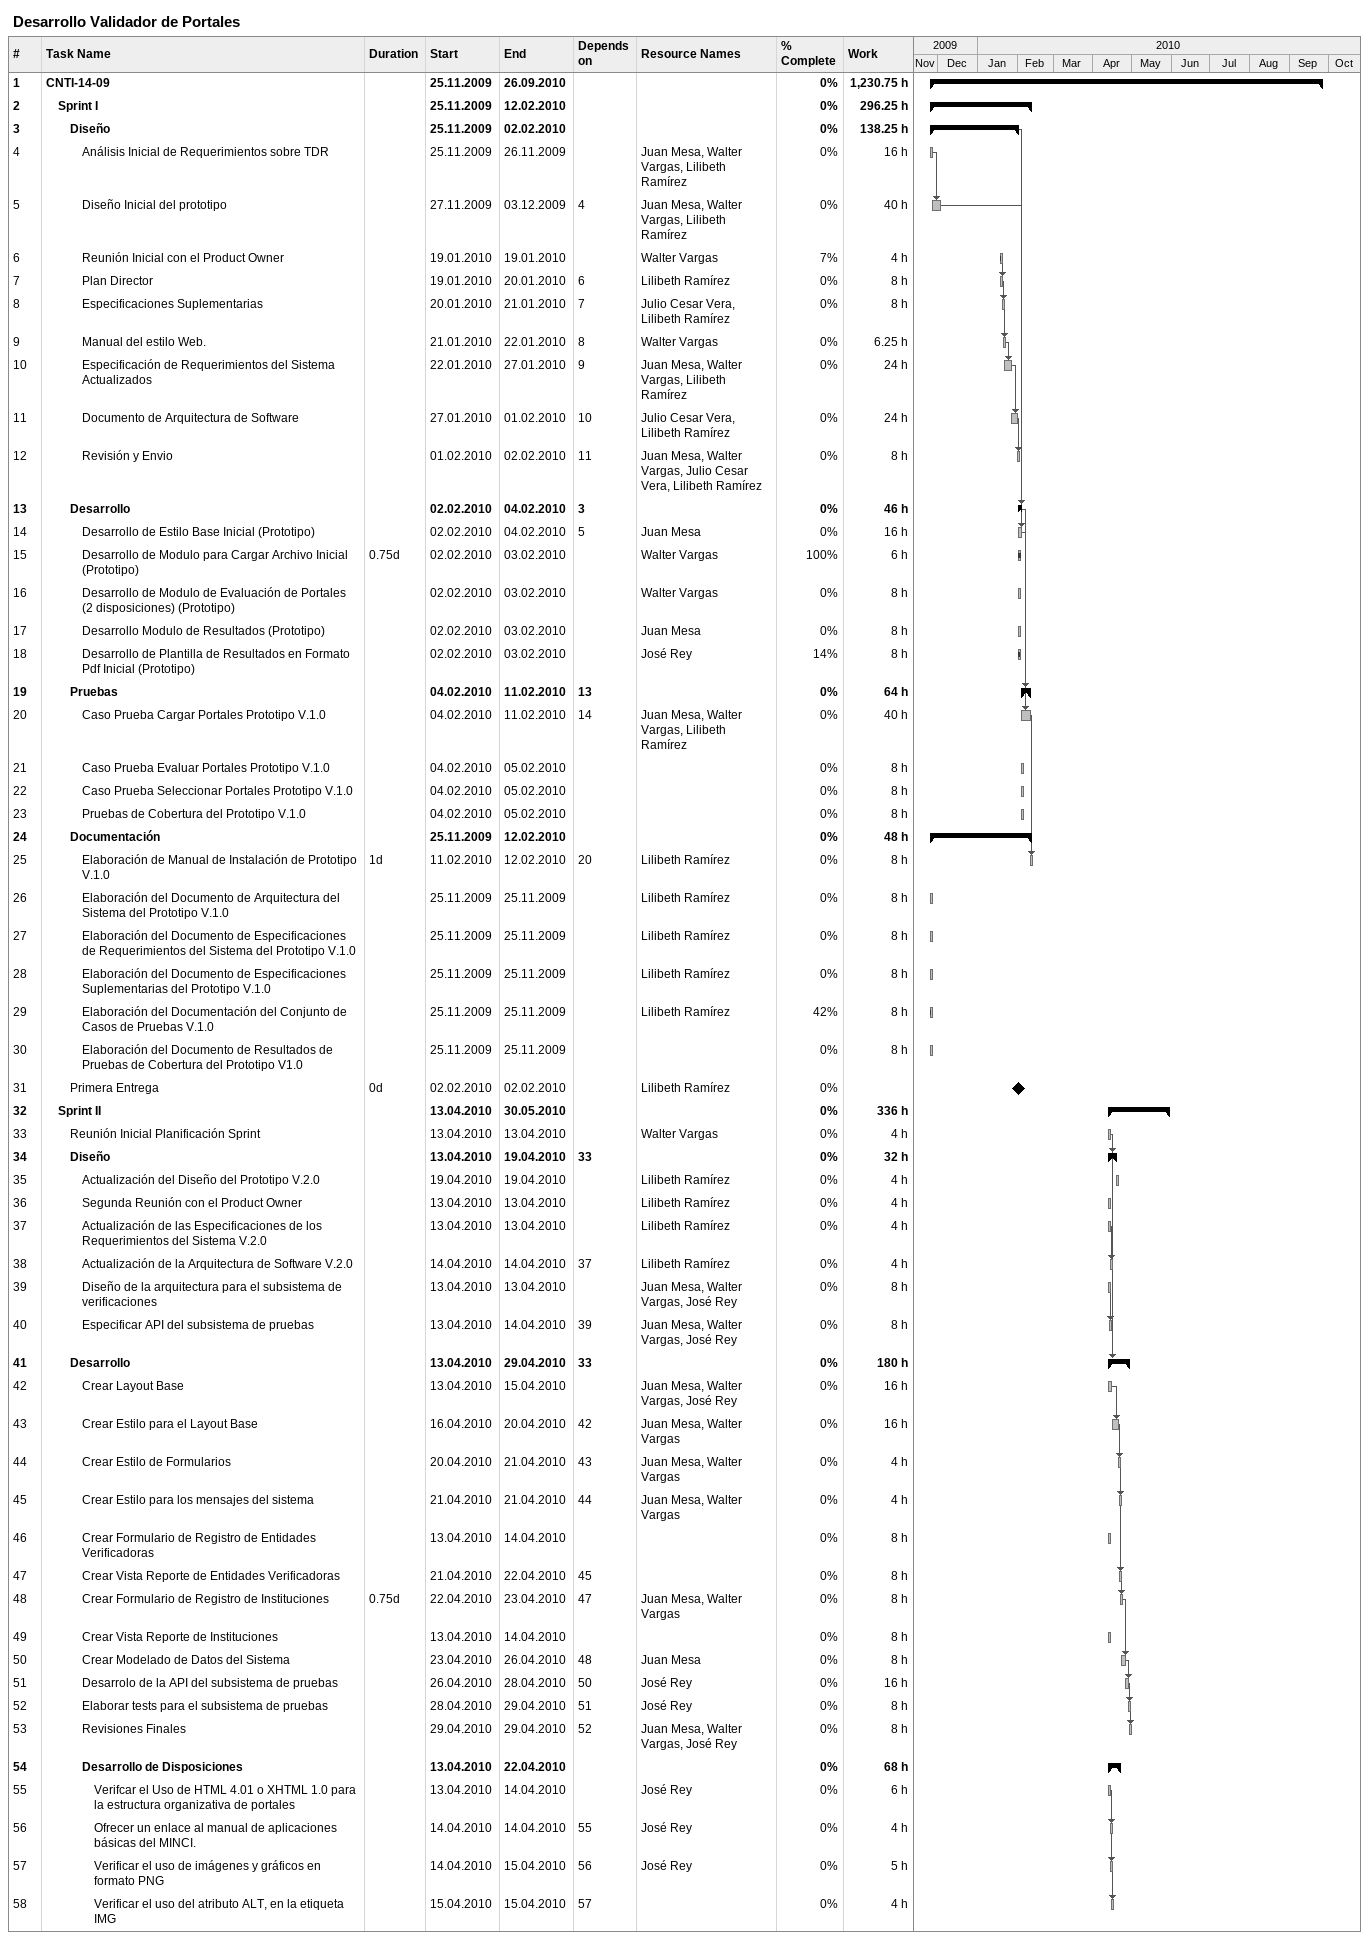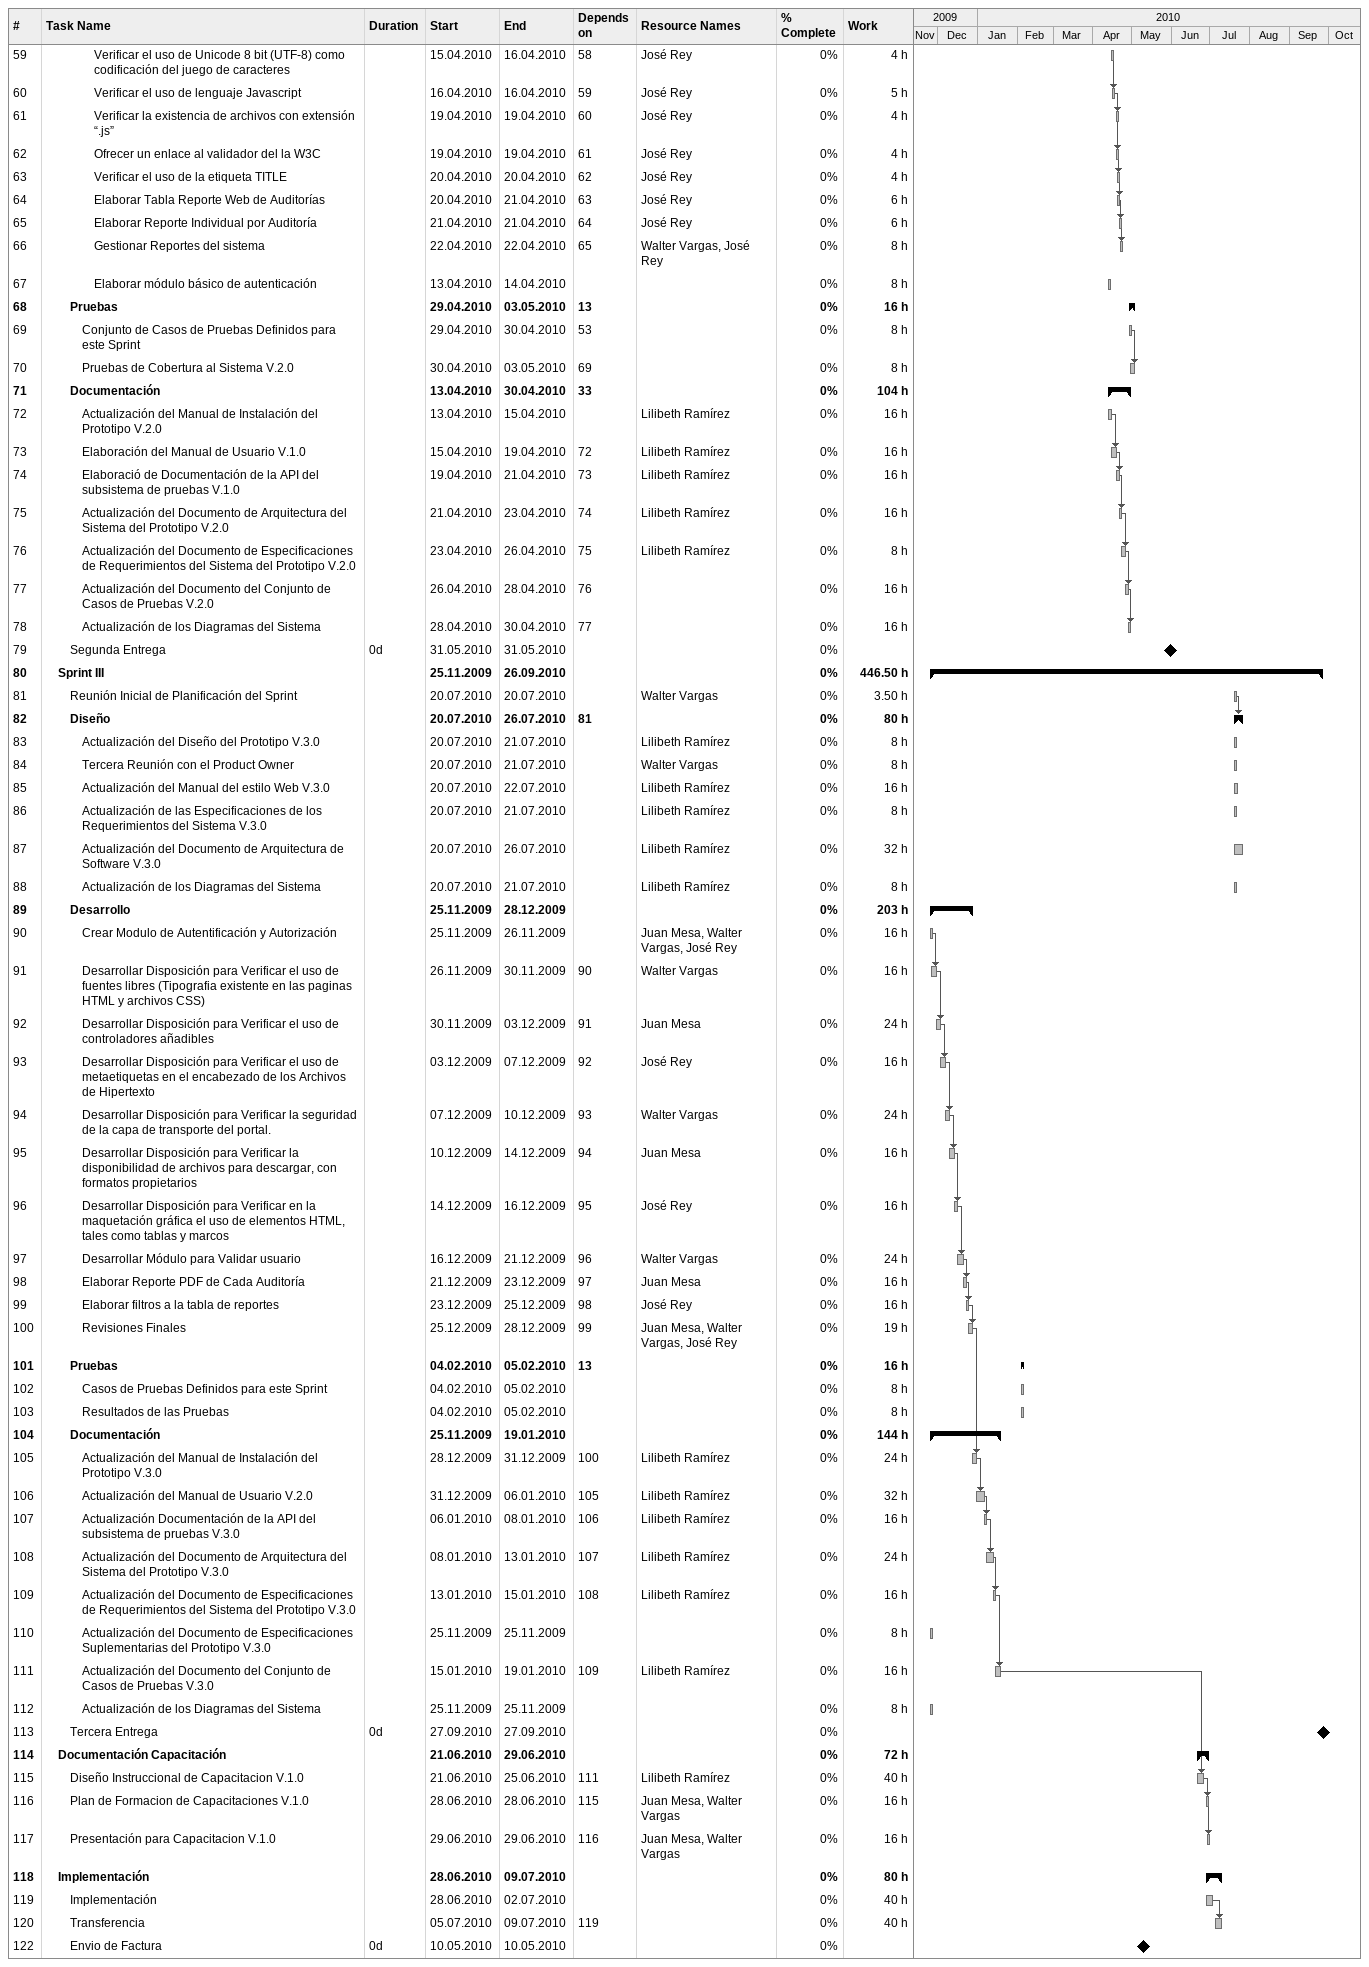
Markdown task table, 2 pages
Desarrollo Validador de Portales

| ID | Level | Task | Duration | Start | Finish | Predecessors | Resources | % complete | Work (h) |
|---|---|---|---|---|---|---|---|---|---|
| 1 | 1 | **CNTI-14-09** |  | 2009-11-25 | 2010-09-26 |  |  | 0 | 1230.75 |
| 2 | 2 | **Sprint I** |  | 2009-11-25 | 2010-02-12 |  |  | 0 | 296.25 |
| 3 | 3 | **Diseño** |  | 2009-11-25 | 2010-02-02 |  |  | 0 | 138.25 |
| 4 | 4 | Análisis Inicial de Requerimientos sobre TDR |  | 2009-11-25 | 2009-11-26 |  | Juan Mesa, Walter Vargas, Lilibeth Ramírez | 0 | 16 |
| 5 | 4 | Diseño Inicial del prototipo |  | 2009-11-27 | 2009-12-03 | 4 | Juan Mesa, Walter Vargas, Lilibeth Ramírez | 0 | 40 |
| 6 | 4 | Reunión Inicial con el Product Owner |  | 2010-01-19 | 2010-01-19 |  | Walter Vargas | 7 | 4 |
| 7 | 4 | Plan Director |  | 2010-01-19 | 2010-01-20 | 6 | Lilibeth Ramírez | 0 | 8 |
| 8 | 4 | Especificaciones Suplementarias |  | 2010-01-20 | 2010-01-21 | 7 | Julio Cesar Vera, Lilibeth Ramírez | 0 | 8 |
| 9 | 4 | Manual del estilo Web. |  | 2010-01-21 | 2010-01-22 | 8 | Walter Vargas | 0 | 6.25 |
| 10 | 4 | Especificación de Requerimientos del Sistema Actualizados |  | 2010-01-22 | 2010-01-27 | 9 | Juan Mesa, Walter Vargas, Lilibeth Ramírez | 0 | 24 |
| 11 | 4 | Documento de Arquitectura de Software |  | 2010-01-27 | 2010-02-01 | 10 | Julio Cesar Vera, Lilibeth Ramírez | 0 | 24 |
| 12 | 4 | Revisión y Envio |  | 2010-02-01 | 2010-02-02 | 11 | Juan Mesa, Walter Vargas, Julio Cesar Vera, Lilibeth Ramírez | 0 | 8 |
| 13 | 3 | **Desarrollo** |  | 2010-02-02 | 2010-02-04 | 3 |  | 0 | 46 |
| 14 | 4 | Desarrollo de Estilo Base Inicial (Prototipo) |  | 2010-02-02 | 2010-02-04 | 5 | Juan Mesa | 0 | 16 |
| 15 | 4 | Desarrollo de Modulo para Cargar Archivo Inicial (Prototipo) | 0.75d | 2010-02-02 | 2010-02-03 |  | Walter Vargas | 100 | 6 |
| 16 | 4 | Desarrollo de Modulo de Evaluación de Portales (2 disposiciones) (Prototipo) |  | 2010-02-02 | 2010-02-03 |  | Walter Vargas | 0 | 8 |
| 17 | 4 | Desarrollo Modulo de Resultados (Prototipo) |  | 2010-02-02 | 2010-02-03 |  | Juan Mesa | 0 | 8 |
| 18 | 4 | Desarrollo de Plantilla de Resultados en Formato Pdf Inicial (Prototipo) |  | 2010-02-02 | 2010-02-03 |  | José Rey | 14 | 8 |
| 19 | 3 | **Pruebas** |  | 2010-02-04 | 2010-02-11 | 13 |  | 0 | 64 |
| 20 | 4 | Caso Prueba Cargar Portales Prototipo V.1.0 |  | 2010-02-04 | 2010-02-11 | 14 | Juan Mesa, Walter Vargas, Lilibeth Ramírez | 0 | 40 |
| 21 | 4 | Caso Prueba Evaluar Portales Prototipo V.1.0 |  | 2010-02-04 | 2010-02-05 |  |  | 0 | 8 |
| 22 | 4 | Caso Prueba Seleccionar Portales Prototipo V.1.0 |  | 2010-02-04 | 2010-02-05 |  |  | 0 | 8 |
| 23 | 4 | Pruebas de Cobertura del Prototipo V.1.0 |  | 2010-02-04 | 2010-02-05 |  |  | 0 | 8 |
| 24 | 3 | **Documentación** |  | 2009-11-25 | 2010-02-12 |  |  | 0 | 48 |
| 25 | 4 | Elaboración de Manual de Instalación de Prototipo V.1.0 | 1d | 2010-02-11 | 2010-02-12 | 20 | Lilibeth Ramírez | 0 | 8 |
| 26 | 4 | Elaboración del Documento de Arquitectura del Sistema del Prototipo V.1.0 |  | 2009-11-25 | 2009-11-25 |  | Lilibeth Ramírez | 0 | 8 |
| 27 | 4 | Elaboración del Documento de Especificaciones de Requerimientos del Sistema del Prototipo V.1.0 |  | 2009-11-25 | 2009-11-25 |  | Lilibeth Ramírez | 0 | 8 |
| 28 | 4 | Elaboración del Documento de Especificaciones Suplementarias del Prototipo V.1.0 |  | 2009-11-25 | 2009-11-25 |  | Lilibeth Ramírez | 0 | 8 |
| 29 | 4 | Elaboración del Documentación del Conjunto de Casos de Pruebas V.1.0 |  | 2009-11-25 | 2009-11-25 |  | Lilibeth Ramírez | 42 | 8 |
| 30 | 4 | Elaboración del Documento de Resultados de Pruebas de Cobertura del Prototipo V1.0 |  | 2009-11-25 | 2009-11-25 |  |  | 0 | 8 |
| 31 | 3 | Primera Entrega | 0d | 2010-02-02 | 2010-02-02 |  | Lilibeth Ramírez | 0 |  |
| 32 | 2 | **Sprint II** |  | 2010-04-13 | 2010-05-30 |  |  | 0 | 336 |
| 33 | 3 | Reunión Inicial Planificación Sprint |  | 2010-04-13 | 2010-04-13 |  | Walter Vargas | 0 | 4 |
| 34 | 3 | **Diseño** |  | 2010-04-13 | 2010-04-19 | 33 |  | 0 | 32 |
| 35 | 4 | Actualización del Diseño del Prototipo V.2.0 |  | 2010-04-19 | 2010-04-19 |  | Lilibeth Ramírez | 0 | 4 |
| 36 | 4 | Segunda Reunión con el Product Owner |  | 2010-04-13 | 2010-04-13 |  | Lilibeth Ramírez | 0 | 4 |
| 37 | 4 | Actualización de las Especificaciones de los Requerimientos del Sistema V.2.0 |  | 2010-04-13 | 2010-04-13 |  | Lilibeth Ramírez | 0 | 4 |
| 38 | 4 | Actualización de la Arquitectura de Software V.2.0 |  | 2010-04-14 | 2010-04-14 | 37 | Lilibeth Ramírez | 0 | 4 |
| 39 | 4 | Diseño de la arquitectura para el subsistema de verificaciones |  | 2010-04-13 | 2010-04-13 |  | Juan Mesa, Walter Vargas, José Rey | 0 | 8 |
| 40 | 4 | Especificar API del subsistema de pruebas |  | 2010-04-13 | 2010-04-14 | 39 | Juan Mesa, Walter Vargas, José Rey | 0 | 8 |
| 41 | 3 | **Desarrollo** |  | 2010-04-13 | 2010-04-29 | 33 |  | 0 | 180 |
| 42 | 4 | Crear Layout Base |  | 2010-04-13 | 2010-04-15 |  | Juan Mesa, Walter Vargas, José Rey | 0 | 16 |
| 43 | 4 | Crear Estilo para el Layout Base |  | 2010-04-16 | 2010-04-20 | 42 | Juan Mesa, Walter Vargas | 0 | 16 |
| 44 | 4 | Crear Estilo de Formularios |  | 2010-04-20 | 2010-04-21 | 43 | Juan Mesa, Walter Vargas | 0 | 4 |
| 45 | 4 | Crear Estilo para los mensajes del sistema |  | 2010-04-21 | 2010-04-21 | 44 | Juan Mesa, Walter Vargas | 0 | 4 |
| 46 | 4 | Crear Formulario de Registro de Entidades Verificadoras |  | 2010-04-13 | 2010-04-14 |  |  | 0 | 8 |
| 47 | 4 | Crear Vista Reporte de Entidades Verificadoras |  | 2010-04-21 | 2010-04-22 | 45 |  | 0 | 8 |
| 48 | 4 | Crear Formulario de Registro de Instituciones | 0.75d | 2010-04-22 | 2010-04-23 | 47 | Juan Mesa, Walter Vargas | 0 | 8 |
| 49 | 4 | Crear Vista Reporte de Instituciones |  | 2010-04-13 | 2010-04-14 |  |  | 0 | 8 |
| 50 | 4 | Crear Modelado de Datos del Sistema |  | 2010-04-23 | 2010-04-26 | 48 | Juan Mesa | 0 | 8 |
| 51 | 4 | Desarrolo de la API del subsistema de pruebas |  | 2010-04-26 | 2010-04-28 | 50 | José Rey | 0 | 16 |
| 52 | 4 | Elaborar tests para el subsistema de pruebas |  | 2010-04-28 | 2010-04-29 | 51 | José Rey | 0 | 8 |
| 53 | 4 | Revisiones Finales |  | 2010-04-29 | 2010-04-29 | 52 | Juan Mesa, Walter Vargas, José Rey | 0 | 8 |
| 54 | 4 | **Desarrollo de Disposiciones** |  | 2010-04-13 | 2010-04-22 |  |  | 0 | 68 |
| 55 | 5 | Verifcar el Uso de HTML 4.01 o XHTML 1.0 para la estructura organizativa de portales |  | 2010-04-13 | 2010-04-14 |  | José Rey | 0 | 6 |
| 56 | 5 | Ofrecer un enlace al manual de aplicaciones básicas del MINCI. |  | 2010-04-14 | 2010-04-14 | 55 | José Rey | 0 | 4 |
| 57 | 5 | Verificar el uso de imágenes y gráficos en formato PNG |  | 2010-04-14 | 2010-04-15 | 56 | José Rey | 0 | 5 |
| 58 | 5 | Verificar el uso del atributo ALT, en la etiqueta IMG |  | 2010-04-15 | 2010-04-15 | 57 |  | 0 | 4 |
| 59 | 5 | Verificar el uso de Unicode 8 bit (UTF-8) como codificación del juego de caracteres |  | 2010-04-15 | 2010-04-16 | 58 | José Rey | 0 | 4 |
| 60 | 5 | Verificar el uso de lenguaje Javascript |  | 2010-04-16 | 2010-04-16 | 59 | José Rey | 0 | 5 |
| 61 | 5 | Verificar la existencia de archivos con extensión “.js” |  | 2010-04-19 | 2010-04-19 | 60 | José Rey | 0 | 4 |
| 62 | 5 | Ofrecer un enlace al validador del la W3C |  | 2010-04-19 | 2010-04-19 | 61 | José Rey | 0 | 4 |
| 63 | 5 | Verificar el uso de la etiqueta TITLE |  | 2010-04-20 | 2010-04-20 | 62 | José Rey | 0 | 4 |
| 64 | 5 | Elaborar Tabla Reporte Web de Auditorías |  | 2010-04-20 | 2010-04-21 | 63 | José Rey | 0 | 6 |
| 65 | 5 | Elaborar Reporte Individual por Auditoría |  | 2010-04-21 | 2010-04-21 | 64 | José Rey | 0 | 6 |
| 66 | 5 | Gestionar Reportes del sistema |  | 2010-04-22 | 2010-04-22 | 65 | Walter Vargas, José Rey | 0 | 8 |
| 67 | 5 | Elaborar módulo básico de autenticación |  | 2010-04-13 | 2010-04-14 |  |  | 0 | 8 |
| 68 | 3 | **Pruebas** |  | 2010-04-29 | 2010-05-03 | 13 |  | 0 | 16 |
| 69 | 4 | Conjunto de Casos de Pruebas Definidos para este Sprint |  | 2010-04-29 | 2010-04-30 | 53 |  | 0 | 8 |
| 70 | 4 | Pruebas de Cobertura al Sistema V.2.0 |  | 2010-04-30 | 2010-05-03 | 69 |  | 0 | 8 |
| 71 | 3 | **Documentación** |  | 2010-04-13 | 2010-04-30 | 33 |  | 0 | 104 |
| 72 | 4 | Actualización del Manual de Instalación del Prototipo V.2.0 |  | 2010-04-13 | 2010-04-15 |  | Lilibeth Ramírez | 0 | 16 |
| 73 | 4 | Elaboración del Manual de Usuario V.1.0 |  | 2010-04-15 | 2010-04-19 | 72 | Lilibeth Ramírez | 0 | 16 |
| 74 | 4 | Elaboració de Documentación de la API del subsistema de pruebas V.1.0 |  | 2010-04-19 | 2010-04-21 | 73 | Lilibeth Ramírez | 0 | 16 |
| 75 | 4 | Actualización del Documento de Arquitectura del Sistema del Prototipo V.2.0 |  | 2010-04-21 | 2010-04-23 | 74 | Lilibeth Ramírez | 0 | 16 |
| 76 | 4 | Actualización del Documento de Especificaciones de Requerimientos del Sistema del Prototipo V.2.0 |  | 2010-04-23 | 2010-04-26 | 75 | Lilibeth Ramírez | 0 | 8 |
| 77 | 4 | Actualización del Documento del Conjunto de Casos de Pruebas V.2.0 |  | 2010-04-26 | 2010-04-28 | 76 |  | 0 | 16 |
| 78 | 4 | Actualización de los Diagramas del Sistema |  | 2010-04-28 | 2010-04-30 | 77 |  | 0 | 16 |
| 79 | 3 | Segunda Entrega | 0d | 2010-05-31 | 2010-05-31 |  |  | 0 |  |
| 80 | 2 | **Sprint III** |  | 2009-11-25 | 2010-09-26 |  |  | 0 | 446.50 |
| 81 | 3 | Reunión Inicial de Planificación del Sprint |  | 2010-07-20 | 2010-07-20 |  | Walter Vargas | 0 | 3.50 |
| 82 | 3 | **Diseño** |  | 2010-07-20 | 2010-07-26 | 81 |  | 0 | 80 |
| 83 | 4 | Actualización del Diseño del Prototipo V.3.0 |  | 2010-07-20 | 2010-07-21 |  | Lilibeth Ramírez | 0 | 8 |
| 84 | 4 | Tercera Reunión con el Product Owner |  | 2010-07-20 | 2010-07-21 |  | Walter Vargas | 0 | 8 |
| 85 | 4 | Actualización del Manual del estilo Web V.3.0 |  | 2010-07-20 | 2010-07-22 |  | Lilibeth Ramírez | 0 | 16 |
| 86 | 4 | Actualización de las Especificaciones de los Requerimientos del Sistema V.3.0 |  | 2010-07-20 | 2010-07-21 |  | Lilibeth Ramírez | 0 | 8 |
| 87 | 4 | Actualización del Documento de Arquitectura de Software V.3.0 |  | 2010-07-20 | 2010-07-26 |  | Lilibeth Ramírez | 0 | 32 |
| 88 | 4 | Actualización de los Diagramas del Sistema |  | 2010-07-20 | 2010-07-21 |  | Lilibeth Ramírez | 0 | 8 |
| 89 | 3 | **Desarrollo** |  | 2009-11-25 | 2009-12-28 |  |  | 0 | 203 |
| 90 | 4 | Crear Modulo de Autentificación y Autorización |  | 2009-11-25 | 2009-11-26 |  | Juan Mesa, Walter Vargas, José Rey | 0 | 16 |
| 91 | 4 | Desarrollar Disposición para Verificar el uso de fuentes libres (Tipografia existente en las paginas HTML y archivos CSS) |  | 2009-11-26 | 2009-11-30 | 90 | Walter Vargas | 0 | 16 |
| 92 | 4 | Desarrollar Disposición para Verificar el uso de controladores añadibles |  | 2009-11-30 | 2009-12-03 | 91 | Juan Mesa | 0 | 24 |
| 93 | 4 | Desarrollar Disposición para Verificar el uso de metaetiquetas en el encabezado de los Archivos de Hipertexto |  | 2009-12-03 | 2009-12-07 | 92 | José Rey | 0 | 16 |
| 94 | 4 | Desarrollar Disposición para Verificar la seguridad de la capa de transporte del portal. |  | 2009-12-07 | 2009-12-10 | 93 | Walter Vargas | 0 | 24 |
| 95 | 4 | Desarrollar Disposición para Verificar la disponibilidad de archivos para descargar, con formatos propietarios |  | 2009-12-10 | 2009-12-14 | 94 | Juan Mesa | 0 | 16 |
| 96 | 4 | Desarrollar Disposición para Verificar en la maquetación gráfica el uso de elementos HTML, tales como tablas y marcos |  | 2009-12-14 | 2009-12-16 | 95 | José Rey | 0 | 16 |
| 97 | 4 | Desarrollar Módulo para Validar usuario |  | 2009-12-16 | 2009-12-21 | 96 | Walter Vargas | 0 | 24 |
| 98 | 4 | Elaborar Reporte PDF de Cada Auditoría |  | 2009-12-21 | 2009-12-23 | 97 | Juan Mesa | 0 | 16 |
| 99 | 4 | Elaborar filtros a la tabla de reportes |  | 2009-12-23 | 2009-12-25 | 98 | José Rey | 0 | 16 |
| 100 | 4 | Revisiones Finales |  | 2009-12-25 | 2009-12-28 | 99 | Juan Mesa, Walter Vargas, José Rey | 0 | 19 |
| 101 | 3 | **Pruebas** |  | 2010-02-04 | 2010-02-05 | 13 |  | 0 | 16 |
| 102 | 4 | Casos de Pruebas Definidos para este Sprint |  | 2010-02-04 | 2010-02-05 |  |  | 0 | 8 |
| 103 | 4 | Resultados de las Pruebas |  | 2010-02-04 | 2010-02-05 |  |  | 0 | 8 |
| 104 | 3 | **Documentación** |  | 2009-11-25 | 2010-01-19 |  |  | 0 | 144 |
| 105 | 4 | Actualización del Manual de Instalación del Prototipo V.3.0 |  | 2009-12-28 | 2009-12-31 | 100 | Lilibeth Ramírez | 0 | 24 |
| 106 | 4 | Actualización del Manual de Usuario V.2.0 |  | 2009-12-31 | 2010-01-06 | 105 | Lilibeth Ramírez | 0 | 32 |
| 107 | 4 | Actualización Documentación de la API del subsistema de pruebas V.3.0 |  | 2010-01-06 | 2010-01-08 | 106 | Lilibeth Ramírez | 0 | 16 |
| 108 | 4 | Actualización del Documento de Arquitectura del Sistema del Prototipo V.3.0 |  | 2010-01-08 | 2010-01-13 | 107 | Lilibeth Ramírez | 0 | 24 |
| 109 | 4 | Actualización del Documento de Especificaciones de Requerimientos del Sistema del Prototipo V.3.0 |  | 2010-01-13 | 2010-01-15 | 108 | Lilibeth Ramírez | 0 | 16 |
| 110 | 4 | Actualización del Documento de Especificaciones Suplementarias del Prototipo V.3.0 |  | 2009-11-25 | 2009-11-25 |  |  | 0 | 8 |
| 111 | 4 | Actualización del Documento del Conjunto de Casos de Pruebas V.3.0 |  | 2010-01-15 | 2010-01-19 | 109 | Lilibeth Ramírez | 0 | 16 |
| 112 | 4 | Actualización de los Diagramas del Sistema |  | 2009-11-25 | 2009-11-25 |  |  | 0 | 8 |
| 113 | 3 | Tercera Entrega | 0d | 2010-09-27 | 2010-09-27 |  |  | 0 |  |
| 114 | 2 | **Documentación Capacitación** |  | 2010-06-21 | 2010-06-29 |  |  | 0 | 72 |
| 115 | 3 | Diseño Instruccional de Capacitacion V.1.0 |  | 2010-06-21 | 2010-06-25 | 111 | Lilibeth Ramírez | 0 | 40 |
| 116 | 3 | Plan de Formacion de Capacitaciones V.1.0 |  | 2010-06-28 | 2010-06-28 | 115 | Juan Mesa, Walter Vargas | 0 | 16 |
| 117 | 3 | Presentación para Capacitacion V.1.0 |  | 2010-06-29 | 2010-06-29 | 116 | Juan Mesa, Walter Vargas | 0 | 16 |
| 118 | 2 | **Implementación** |  | 2010-06-28 | 2010-07-09 |  |  | 0 | 80 |
| 119 | 3 | Implementación |  | 2010-06-28 | 2010-07-02 |  |  | 0 | 40 |
| 120 | 3 | Transferencia |  | 2010-07-05 | 2010-07-09 | 119 |  | 0 | 40 |
| 122 | 3 | Envio de Factura | 0d | 2010-05-10 | 2010-05-10 |  |  | 0 |  |
